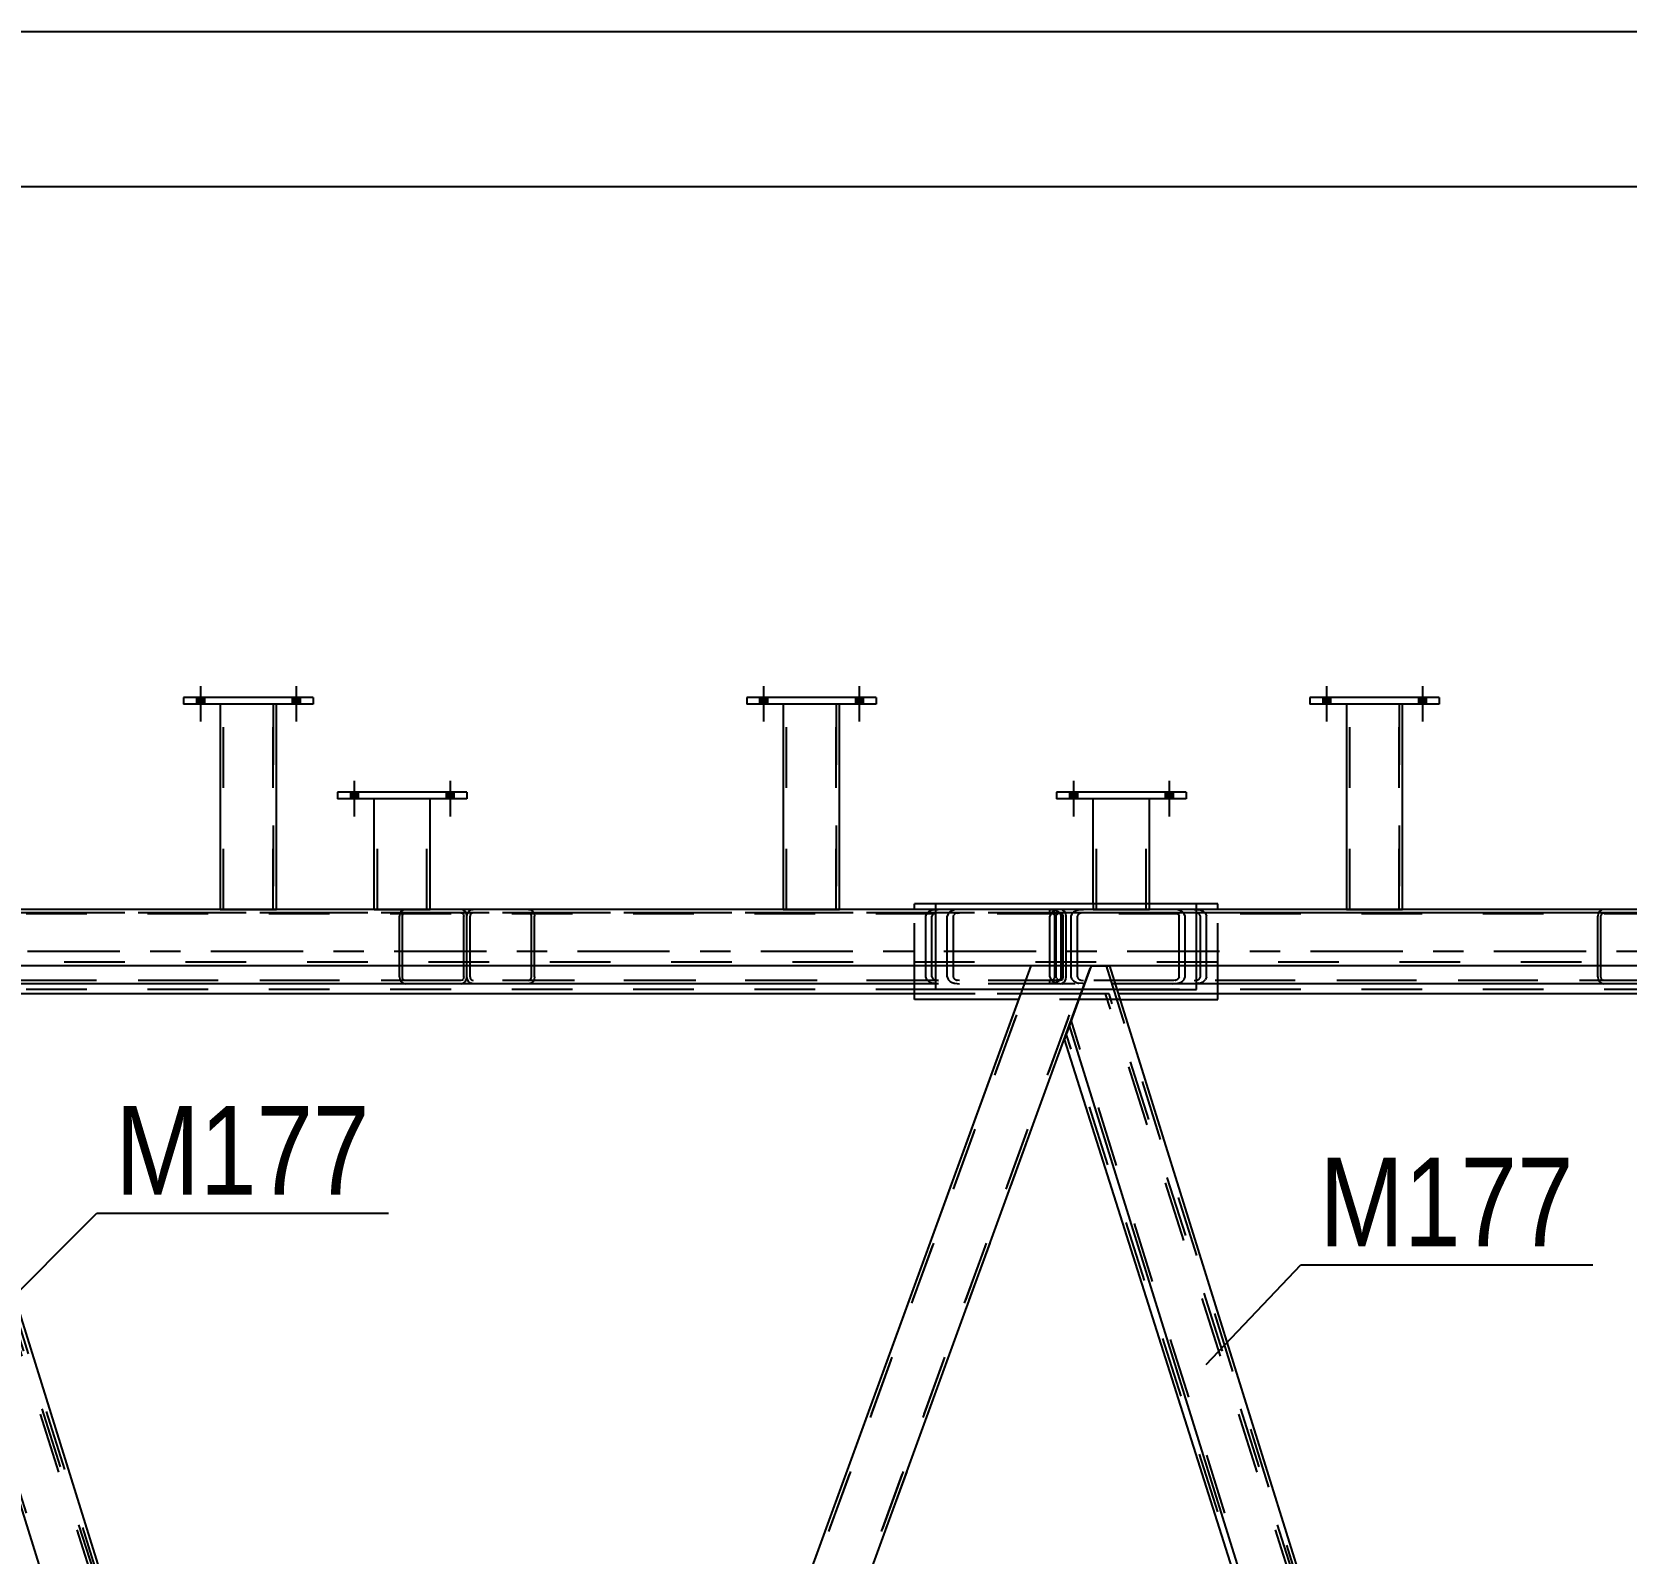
# Model space of a CAD drawing. Header units: millimetres. Extents: x -858 to 331, y -869 to -28.
# Drawn here: x 159 to 210.5, y -76.7 to -27.6 of the extents above; entities that cross this region are included whole.
import ezdxf

# ---------------------------------------------------------------- set-up
doc = ezdxf.new("R2010")
doc.units = ezdxf.units.MM
doc.linetypes.add('DXK_LINE_DOT2', pattern=[3.9198, 1.9599, -1.9599])
doc.linetypes.add('DXK_LINE_DOT3', pattern=[5.9187, 2.979, -0.9799, 0.9799, -0.9799])
doc.styles.add('Arial Narrow', font='ARIALN.TTF', dxfattribs={"height": 0.2})

# ---------------------------------------------------------------- blocks, each defined once
blk = doc.blocks.new('Unknown-570393797-1134')
at = {"color": 5, "linetype": 'Continuous'}
for p, q in [((331.435, -27.579), (-857.565, -27.579)), ((326.435, -32.579), (-852.565, -32.579))]:
    blk.add_line(p, q, dxfattribs=at)
blk = doc.blocks.new('Part-570393797-5575 - 4897')
at = {"color": 7, "linetype": 'DXK_LINE_DOT2'}
for p, q in [((191.92, -56.05), (191.892, -56.128)), ((191.923, -56.044), (191.92, -56.05)), ((192.091, -56.128), (192.106, -56.086)), ((192.289, -55.91), (192.137, -55.926)), ((192.213, -56.027), (192.289, -56.019)), ((230.551, -55.91), (192.289, -55.91)), ((230.551, -56.019), (192.289, -56.019)), ((196.014, -55.926), (195.863, -55.91)), ((195.863, -56.019), (195.938, -56.027)), ((196.046, -56.086), (196.061, -56.128)), ((196.232, -56.05), (196.229, -56.044)), ((196.26, -56.128), (196.232, -56.05)), ((226.581, -56.128), (226.611, -56.044)), ((226.795, -56.086), (226.78, -56.128)), ((226.826, -55.926), (226.978, -55.91)), ((226.978, -56.019), (226.902, -56.027)), ((230.551, -55.91), (230.703, -55.926)), ((230.627, -56.027), (230.551, -56.019)), ((230.75, -56.128), (230.735, -56.086)), ((230.918, -56.044), (230.92, -56.051)), ((230.92, -56.051), (230.948, -56.128)), ((191.892, -58.091), (191.892, -56.128)), ((192.091, -58.091), (192.091, -56.128)), ((196.061, -58.091), (196.061, -56.128)), ((196.26, -58.091), (196.26, -56.128)), ((226.581, -58.091), (226.581, -56.128)), ((226.78, -58.091), (226.78, -56.128)), ((230.75, -58.091), (230.75, -56.128)), ((230.948, -58.091), (230.948, -56.128)), ((191.892, -58.091), (191.923, -58.175)), ((192.106, -58.133), (192.091, -58.091)), ((196.061, -58.091), (196.046, -58.133)), ((196.229, -58.175), (196.26, -58.091)), ((226.611, -58.175), (226.581, -58.091)), ((226.78, -58.091), (226.795, -58.133)), ((230.735, -58.133), (230.75, -58.091)), ((230.948, -58.091), (230.918, -58.175)), ((192.137, -58.293), (192.289, -58.31)), ((192.289, -58.2), (192.213, -58.192)), ((230.551, -58.2), (192.289, -58.2)), ((196.623, -58.31), (192.289, -58.31)), ((195.938, -58.192), (195.863, -58.2)), ((195.863, -58.31), (196.014, -58.293)), ((230.551, -58.31), (211.964, -58.31)), ((226.978, -58.31), (226.826, -58.293)), ((226.902, -58.192), (226.978, -58.2)), ((230.551, -58.2), (230.627, -58.192)), ((230.703, -58.293), (230.551, -58.31))]:
    blk.add_line(p, q, dxfattribs=at)
at = {"color": 2, "linetype": 'Continuous'}
blk.add_line((211.964, -58.31), (196.623, -58.31), dxfattribs=at)
at = {"color": 7, "linetype": 'DXK_LINE_DOT2'}
for centre, radius, start, end in [((192.199, -56.292), 0.371, 99.5183, 138.064), ((192.244, -56.21), 0.186, 99.5183, 138.064), ((195.908, -56.21), 0.186, 41.936, 80.4817), ((195.953, -56.292), 0.371, 41.936, 80.4817), ((226.888, -56.292), 0.371, 99.5183, 138.064), ((226.933, -56.21), 0.186, 99.5183, 138.064), ((230.596, -56.21), 0.186, 41.936, 80.4817), ((230.642, -56.292), 0.371, 41.936, 80.4817), ((192.244, -58.009), 0.186, 221.936, 260.4817), ((195.908, -58.009), 0.186, 279.5183, 318.064), ((226.933, -58.009), 0.186, 221.936, 260.4817), ((230.596, -58.009), 0.186, 279.5183, 318.064), ((192.199, -57.927), 0.371, 221.936, 260.4817), ((195.953, -57.927), 0.371, 279.5183, 318.064), ((226.888, -57.927), 0.371, 221.936, 260.4817), ((230.642, -57.927), 0.371, 279.5183, 318.064)]:
    blk.add_arc(centre, radius, start, end, dxfattribs=at)
blk = doc.blocks.new('Part-570393797-5781 - 4897')
at = {"color": 2, "linetype": 'Continuous'}
for p, q in [((188.211, -55.728), (187.52, -55.728)), ((187.52, -55.909), (187.52, -55.728)), ((197.314, -55.728), (196.623, -55.728)), ((197.314, -55.909), (197.314, -55.728)), ((187.52, -58.819), (187.52, -58.31)), ((197.314, -58.819), (197.314, -58.31)), ((190.887, -58.819), (187.52, -58.819)), ((194.159, -58.819), (197.314, -58.819))]:
    blk.add_line(p, q, dxfattribs=at)
at = {"color": 7, "linetype": 'DXK_LINE_DOT2'}
for p, q in [((187.52, -58.31), (187.52, -55.909)), ((196.623, -55.728), (188.211, -55.728)), ((197.314, -58.31), (197.314, -55.909)), ((194.159, -58.819), (190.887, -58.819))]:
    blk.add_line(p, q, dxfattribs=at)
blk = doc.blocks.new('Part-570393797-5334 - 4897')
at = {"color": 2, "linetype": 'Continuous'}
for p, q in [((186.282, -49.066), (182.1, -49.066)), ((182.1, -49.066), (182.1, -49.284)), ((186.282, -49.284), (182.1, -49.284)), ((186.282, -49.066), (186.282, -49.284))]:
    blk.add_line(p, q, dxfattribs=at)
blk = doc.blocks.new('Part-570393797-5283 - 4897')
at = {"color": 2, "linetype": 'Continuous'}
for p, q in [((193.219, -57.727), (192.516, -59.659)), ((193.219, -57.727), (193.818, -57.727)), ((193.818, -57.727), (210.501, -111.25)), ((192.516, -59.659), (209.089, -112.827))]:
    blk.add_line(p, q, dxfattribs=at)
at = {"color": 7, "linetype": 'DXK_LINE_DOT2'}
for p, q in [((193.704, -57.727), (210.44, -111.419)), ((209.203, -112.827), (192.578, -59.49))]:
    blk.add_line(p, q, dxfattribs=at)
blk = doc.blocks.new('Bolt-570393797-5438 - 4897')
at = {"linetype": 'Continuous'}
for points in [[(200.955, -49.066), (200.7, -49.066), (200.7, -49.284), (200.955, -49.284)], [(200.955, -49.066), (200.7, -49.066), (200.7, -49.284), (200.955, -49.284)], [(204.046, -49.066), (203.791, -49.066), (203.791, -49.284), (204.046, -49.284)], [(204.046, -49.066), (203.791, -49.066), (203.791, -49.284), (204.046, -49.284)]]:
    blk.add_hatch(color=1, dxfattribs=at).paths.add_polyline_path(points)
at = {"color": 1, "linetype": 'Continuous'}
for p, q in [((200.828, -48.702), (200.828, -49.848)), ((200.828, -48.702), (200.828, -49.848)), ((203.919, -48.702), (203.919, -49.848)), ((203.919, -48.702), (203.919, -49.848)), ((200.7, -49.066), (200.7, -49.284)), ((200.7, -49.066), (200.7, -49.284)), ((200.955, -49.066), (200.955, -49.284)), ((200.955, -49.066), (200.955, -49.284)), ((203.791, -49.066), (203.791, -49.284)), ((203.791, -49.066), (203.791, -49.284)), ((204.046, -49.066), (204.046, -49.284)), ((204.046, -49.066), (204.046, -49.284))]:
    blk.add_line(p, q, dxfattribs=at)
blk = doc.blocks.new('Part-570393797-5088 - 4897')
at = {"color": 7, "linetype": 'DXK_LINE_DOT2'}
for p, q in [((299.216, -56.018), (-22.286, -56.018)), ((299.216, -55.909), (1.464, -55.909)), ((166.916, -55.909), (165.098, -55.909)), ((185.1, -55.909), (183.282, -55.909)), ((203.282, -55.909), (201.464, -55.909)), ((299.216, -57.618), (-22.286, -57.618)), ((270.614, -57.727), (75.192, -57.727)), ((193.818, -57.727), (191.285, -57.727))]:
    blk.add_line(p, q, dxfattribs=at)
at = {"color": 2, "linetype": 'Continuous'}
for p, q in [((165.098, -55.909), (148.735, -55.909)), ((183.282, -55.909), (166.916, -55.909)), ((201.464, -55.909), (185.1, -55.909)), ((219.641, -55.909), (203.282, -55.909)), ((191.285, -57.727), (155.121, -57.727)), ((229.982, -57.727), (193.818, -57.727))]:
    blk.add_line(p, q, dxfattribs=at)
blk = doc.blocks.new('Part-570393797-5122 - 4897')
at = {"color": 7, "linetype": 'DXK_LINE_DOT2'}
for p, q in [((171.346, -112.827), (191.401, -57.727)), ((173.049, -112.827), (193.103, -57.727)), ((192.516, -59.659), (193.219, -57.727))]:
    blk.add_line(p, q, dxfattribs=at)
at = {"color": 2, "linetype": 'Continuous'}
for p, q in [((171.804, -111.25), (191.285, -57.727)), ((193.219, -57.727), (191.285, -57.727)), ((173.165, -112.827), (192.516, -59.659))]:
    blk.add_line(p, q, dxfattribs=at)
blk = doc.blocks.new('Bolt-570393797-5521 - 4897')
at = {"linetype": 'Continuous'}
for points in [[(182.773, -49.066), (182.519, -49.066), (182.519, -49.284), (182.773, -49.284)], [(182.773, -49.066), (182.519, -49.066), (182.519, -49.284), (182.773, -49.284)], [(185.864, -49.066), (185.61, -49.066), (185.61, -49.284), (185.864, -49.284)], [(185.864, -49.066), (185.61, -49.066), (185.61, -49.284), (185.864, -49.284)]]:
    blk.add_hatch(color=1, dxfattribs=at).paths.add_polyline_path(points)
at = {"color": 1, "linetype": 'Continuous'}
for p, q in [((182.646, -48.702), (182.646, -49.848)), ((182.646, -48.702), (182.646, -49.848)), ((185.737, -48.702), (185.737, -49.848)), ((185.737, -48.702), (185.737, -49.848)), ((182.519, -49.066), (182.519, -49.284)), ((182.519, -49.066), (182.519, -49.284)), ((182.773, -49.066), (182.773, -49.284)), ((182.773, -49.066), (182.773, -49.284)), ((185.61, -49.066), (185.61, -49.284)), ((185.61, -49.066), (185.61, -49.284)), ((185.864, -49.066), (185.864, -49.284)), ((185.864, -49.066), (185.864, -49.284))]:
    blk.add_line(p, q, dxfattribs=at)
blk = doc.blocks.new('Part-570393797-5157 - 4897')
at = {"color": 2, "linetype": 'Continuous'}
for p, q in [((204.464, -49.066), (200.282, -49.066)), ((200.282, -49.066), (200.282, -49.284)), ((204.464, -49.284), (200.282, -49.284)), ((204.464, -49.066), (204.464, -49.284))]:
    blk.add_line(p, q, dxfattribs=at)
blk = doc.blocks.new('Part-570393797-5160 - 4897')
at = {"color": 2, "linetype": 'Continuous'}
for p, q in [((201.464, -49.284), (201.464, -55.909)), ((203.282, -55.909), (203.282, -49.284)), ((201.464, -55.909), (203.282, -55.909))]:
    blk.add_line(p, q, dxfattribs=at)
at = {"color": 7, "linetype": 'DXK_LINE_DOT2'}
for p, q in [((203.282, -49.284), (201.464, -49.284)), ((201.573, -55.909), (201.573, -49.284)), ((203.173, -55.909), (203.173, -49.284)), ((203.165, -55.909), (203.148, -55.909)), ((203.148, -55.909), (203.165, -55.909)), ((203.165, -55.909), (203.173, -55.909)), ((203.173, -55.909), (203.165, -55.909))]:
    blk.add_line(p, q, dxfattribs=at)
blk = doc.blocks.new('Part-570393797-5219 - 4897')
at = {"color": 2, "linetype": 'Continuous'}
for p, q in [((183.282, -49.284), (183.282, -55.909)), ((185.1, -55.909), (185.1, -49.284)), ((183.282, -55.909), (185.1, -55.909))]:
    blk.add_line(p, q, dxfattribs=at)
at = {"color": 7, "linetype": 'DXK_LINE_DOT2'}
for p, q in [((185.1, -49.284), (183.282, -49.284)), ((183.391, -55.909), (183.391, -49.284)), ((184.991, -55.909), (184.991, -49.284)), ((184.983, -55.909), (184.966, -55.909)), ((184.966, -55.909), (184.983, -55.909)), ((184.983, -55.909), (184.991, -55.909)), ((184.991, -55.909), (184.983, -55.909))]:
    blk.add_line(p, q, dxfattribs=at)
blk = doc.blocks.new('Part-570393797-5222 - 4897')
at = {"color": 7, "linetype": 'DXK_LINE_DOT2'}
for p, q in [((204.464, -49.066), (200.282, -49.066)), ((200.282, -49.066), (200.282, -49.284)), ((204.464, -49.284), (200.282, -49.284)), ((204.464, -49.066), (204.464, -49.284))]:
    blk.add_line(p, q, dxfattribs=at)
blk = doc.blocks.new('Part-570393797-5225 - 4897')
at = {"color": 7, "linetype": 'DXK_LINE_DOT2'}
for p, q in [((203.282, -49.284), (201.464, -49.284)), ((201.464, -49.284), (201.464, -55.909)), ((201.573, -55.909), (201.573, -49.284)), ((203.173, -49.284), (203.173, -55.909)), ((203.282, -55.909), (203.282, -49.284)), ((201.464, -55.909), (203.282, -55.909))]:
    blk.add_line(p, q, dxfattribs=at)
blk = doc.blocks.new('Part-570393797-5255 - 4897')
at = {"color": 2, "linetype": 'Continuous'}
for p, q in [((170.067, -55.909), (170.067, -52.345)), ((171.885, -55.909), (171.885, -52.345))]:
    blk.add_line(p, q, dxfattribs=at)
at = {"color": 7, "linetype": 'DXK_LINE_DOT2'}
for p, q in [((171.885, -52.345), (170.067, -52.345)), ((170.176, -55.911), (170.176, -52.345)), ((171.776, -55.911), (171.776, -52.345)), ((170.067, -55.909), (170.067, -55.911)), ((170.067, -55.911), (171.885, -55.911)), ((171.885, -55.911), (171.885, -55.909)), ((171.885, -55.909), (171.885, -55.911))]:
    blk.add_line(p, q, dxfattribs=at)
blk = doc.blocks.new('Part-570393797-5258 - 4897')
at = {"color": 2, "linetype": 'Continuous'}
for p, q in [((168.098, -49.066), (163.916, -49.066)), ((163.916, -49.066), (163.916, -49.284)), ((168.098, -49.284), (163.916, -49.284)), ((168.098, -49.066), (168.098, -49.284))]:
    blk.add_line(p, q, dxfattribs=at)
blk = doc.blocks.new('Part-570393797-5278 - 4897')
at = {"color": 7, "linetype": 'DXK_LINE_DOT2'}
for p, q in [((171.382, -112.728), (191.069, -58.637)), ((173.085, -112.728), (192.772, -58.637)), ((173.201, -112.728), (192.888, -58.637)), ((190.887, -58.819), (190.953, -58.637)), ((192.888, -58.637), (190.953, -58.637))]:
    blk.add_line(p, q, dxfattribs=at)
at = {"color": 2, "linetype": 'Continuous'}
blk.add_line((171.804, -111.25), (190.887, -58.819), dxfattribs=at)
blk = doc.blocks.new('Part-570393797-5288 - 4897')
at = {"color": 7, "linetype": 'DXK_LINE_DOT2'}
for p, q in [((171.742, -111.419), (155.007, -57.727)), ((170.505, -112.827), (153.88, -59.49))]:
    blk.add_line(p, q, dxfattribs=at)
at = {"color": 2, "linetype": 'Continuous'}
for p, q in [((155.121, -57.727), (171.804, -111.25)), ((153.819, -59.659), (170.391, -112.827))]:
    blk.add_line(p, q, dxfattribs=at)
blk = doc.blocks.new('Part-570393797-5436 - 4897')
at = {"color": 7, "linetype": 'DXK_LINE_DOT2'}
for p, q in [((168.098, -49.066), (163.916, -49.066)), ((163.916, -49.066), (163.916, -49.284)), ((168.098, -49.284), (163.916, -49.284)), ((168.098, -49.066), (168.098, -49.284))]:
    blk.add_line(p, q, dxfattribs=at)
blk = doc.blocks.new('Part-570393797-5456 - 4897')
at = {"color": 7, "linetype": 'DXK_LINE_DOT2'}
for p, q in [((185.1, -49.284), (183.282, -49.284)), ((183.282, -49.284), (183.282, -55.909)), ((183.391, -55.909), (183.391, -49.284)), ((184.991, -49.284), (184.991, -55.909)), ((185.1, -55.909), (185.1, -49.284)), ((183.282, -55.909), (185.1, -55.909))]:
    blk.add_line(p, q, dxfattribs=at)
blk = doc.blocks.new('Bolt-570393797-5363 - 4897')
at = {"linetype": 'Continuous'}
for points in [[(192.777, -52.127), (192.522, -52.127), (192.522, -52.345), (192.777, -52.345)], [(192.777, -52.127), (192.522, -52.127), (192.522, -52.345), (192.777, -52.345)], [(195.867, -52.127), (195.613, -52.127), (195.613, -52.345), (195.867, -52.345)], [(195.867, -52.127), (195.613, -52.127), (195.613, -52.345), (195.867, -52.345)]]:
    blk.add_hatch(color=1, dxfattribs=at).paths.add_polyline_path(points)
at = {"color": 1, "linetype": 'Continuous'}
for p, q in [((192.649, -51.763), (192.649, -52.908)), ((192.649, -51.763), (192.649, -52.908)), ((195.74, -51.763), (195.74, -52.908)), ((195.74, -51.763), (195.74, -52.908)), ((192.522, -52.127), (192.522, -52.345)), ((192.522, -52.127), (192.522, -52.345)), ((192.777, -52.127), (192.777, -52.345)), ((192.777, -52.127), (192.777, -52.345)), ((195.613, -52.127), (195.613, -52.345)), ((195.613, -52.127), (195.613, -52.345)), ((195.867, -52.127), (195.867, -52.345)), ((195.867, -52.127), (195.867, -52.345))]:
    blk.add_line(p, q, dxfattribs=at)
blk = doc.blocks.new('Part-570393797-5388 - 4897')
at = {"color": 2, "linetype": 'Continuous'}
for p, q in [((193.286, -55.728), (193.286, -52.345)), ((195.104, -55.728), (195.104, -52.345))]:
    blk.add_line(p, q, dxfattribs=at)
at = {"color": 7, "linetype": 'DXK_LINE_DOT2'}
for p, q in [((195.104, -52.345), (193.286, -52.345)), ((193.395, -55.911), (193.395, -52.345)), ((194.995, -55.911), (194.995, -52.345)), ((193.286, -55.728), (193.286, -55.911)), ((193.286, -55.911), (195.104, -55.911)), ((195.104, -55.911), (195.104, -55.728))]:
    blk.add_line(p, q, dxfattribs=at)
blk = doc.blocks.new('Part-570393797-5391 - 4897')
at = {"color": 7, "linetype": 'DXK_LINE_DOT2'}
for p, q in [((166.916, -49.284), (165.098, -49.284)), ((165.098, -49.284), (165.098, -55.909)), ((165.207, -55.909), (165.207, -49.284)), ((166.807, -49.284), (166.807, -55.909)), ((166.916, -55.909), (166.916, -49.284)), ((165.098, -55.909), (166.916, -55.909))]:
    blk.add_line(p, q, dxfattribs=at)
blk = doc.blocks.new('Part-570393797-5814 - 4897')
at = {"color": 7, "linetype": 'DXK_LINE_DOT2'}
for p, q in [((297.987, -55.909), (-19.57, -55.91)), ((297.987, -56.055), (-19.57, -56.055)), ((297.987, -58.491), (-19.57, -58.491)), ((297.987, -58.637), (32.731, -58.637)), ((197.314, -58.637), (187.52, -58.637))]:
    blk.add_line(p, q, dxfattribs=at)
at = {"color": 7, "linetype": 'DXK_LINE_DOT3'}
blk.add_line((297.987, -57.273), (-19.57, -57.273), dxfattribs=at)
at = {"color": 2, "linetype": 'Continuous'}
for p, q in [((187.52, -58.637), (158.616, -58.637)), ((226.217, -58.637), (197.314, -58.637))]:
    blk.add_line(p, q, dxfattribs=at)
blk = doc.blocks.new('Part-570393797-5822 - 4897')
at = {"color": 7, "linetype": 'DXK_LINE_DOT2'}
for p, q in [((173.068, -56.128), (173.083, -56.044)), ((173.083, -56.044), (173.126, -55.973)), ((173.126, -55.973), (173.191, -55.926)), ((173.175, -56.086), (173.167, -56.128)), ((173.197, -56.051), (173.175, -56.086)), ((173.191, -55.926), (173.267, -55.91)), ((173.229, -56.027), (173.197, -56.051)), ((173.267, -56.019), (173.229, -56.027)), ((192.218, -55.91), (173.267, -55.91)), ((192.218, -56.019), (173.267, -56.019)), ((175.053, -55.91), (175.129, -55.926)), ((175.091, -56.027), (175.053, -56.019)), ((175.123, -56.051), (175.091, -56.027)), ((175.145, -56.086), (175.123, -56.051)), ((175.129, -55.926), (175.194, -55.973)), ((175.153, -56.128), (175.145, -56.086)), ((175.194, -55.973), (175.237, -56.044)), ((175.237, -56.044), (175.252, -56.128)), ((188.602, -56.05), (188.574, -56.128)), ((188.604, -56.044), (188.602, -56.05)), ((188.773, -56.128), (188.788, -56.086)), ((188.971, -55.91), (188.819, -55.926)), ((188.895, -56.027), (188.971, -56.019)), ((191.892, -56.019), (191.892, -55.91)), ((192.294, -55.926), (192.218, -55.91)), ((192.218, -56.019), (192.256, -56.027)), ((192.256, -56.027), (192.289, -56.051)), ((192.289, -56.051), (192.31, -56.086)), ((192.359, -55.973), (192.294, -55.926)), ((192.31, -56.086), (192.318, -56.128)), ((192.402, -56.044), (192.359, -55.973)), ((192.417, -56.128), (192.402, -56.044)), ((173.068, -57.727), (173.068, -56.128)), ((173.167, -58.091), (173.167, -56.128)), ((175.153, -58.091), (175.153, -56.128)), ((175.252, -58.091), (175.252, -56.128)), ((188.574, -58.091), (188.574, -56.128)), ((188.773, -58.091), (188.773, -56.128)), ((192.318, -58.091), (192.318, -56.128)), ((192.417, -58.091), (192.417, -56.128)), ((173.167, -58.091), (173.175, -58.133)), ((173.175, -58.133), (173.197, -58.168)), ((173.197, -58.168), (173.229, -58.192)), ((175.091, -58.192), (175.123, -58.168)), ((175.123, -58.168), (175.145, -58.133)), ((175.145, -58.133), (175.153, -58.091)), ((175.252, -58.091), (175.237, -58.175)), ((188.574, -58.091), (188.604, -58.175)), ((188.788, -58.133), (188.773, -58.091)), ((192.289, -58.168), (192.256, -58.192)), ((192.31, -58.133), (192.289, -58.168)), ((192.318, -58.091), (192.31, -58.133)), ((192.402, -58.175), (192.417, -58.091)), ((173.229, -58.192), (173.267, -58.2)), ((192.218, -58.2), (173.267, -58.2)), ((175.053, -58.2), (175.091, -58.192)), ((175.129, -58.293), (175.053, -58.31)), ((175.194, -58.246), (175.129, -58.293)), ((175.237, -58.175), (175.194, -58.246)), ((192.218, -58.31), (188.211, -58.31)), ((188.819, -58.293), (188.971, -58.31)), ((188.971, -58.2), (188.895, -58.192)), ((191.892, -58.31), (191.892, -58.2)), ((192.256, -58.192), (192.218, -58.2)), ((192.218, -58.31), (192.294, -58.293)), ((192.294, -58.293), (192.359, -58.246)), ((192.359, -58.246), (192.402, -58.175))]:
    blk.add_line(p, q, dxfattribs=at)
at = {"color": 2, "linetype": 'Continuous'}
for p, q in [((173.068, -58.091), (173.068, -57.727)), ((173.083, -58.175), (173.068, -58.091)), ((173.126, -58.246), (173.083, -58.175)), ((173.191, -58.293), (173.126, -58.246)), ((173.267, -58.31), (173.191, -58.293)), ((188.211, -58.31), (173.267, -58.31))]:
    blk.add_line(p, q, dxfattribs=at)
at = {"color": 7, "linetype": 'DXK_LINE_DOT2'}
for centre, radius, start, end in [((188.881, -56.292), 0.371, 99.5183, 138.064), ((188.926, -56.21), 0.186, 99.5183, 138.064), ((188.926, -58.009), 0.186, 221.936, 260.4817), ((188.881, -57.927), 0.371, 221.936, 260.4817)]:
    blk.add_arc(centre, radius, start, end, dxfattribs=at)
blk = doc.blocks.new('Bolt-570393797-5437 - 4897')
at = {"linetype": 'Continuous'}
for points in [[(200.955, -49.066), (200.7, -49.066), (200.7, -49.284), (200.955, -49.284)], [(200.955, -49.066), (200.7, -49.066), (200.7, -49.284), (200.955, -49.284)], [(204.046, -49.066), (203.791, -49.066), (203.791, -49.284), (204.046, -49.284)], [(204.046, -49.066), (203.791, -49.066), (203.791, -49.284), (204.046, -49.284)]]:
    blk.add_hatch(color=1, dxfattribs=at).paths.add_polyline_path(points)
at = {"color": 1, "linetype": 'Continuous'}
for p, q in [((200.828, -48.702), (200.828, -49.848)), ((200.828, -48.702), (200.828, -49.848)), ((203.919, -48.702), (203.919, -49.848)), ((203.919, -48.702), (203.919, -49.848)), ((200.7, -49.066), (200.7, -49.284)), ((200.7, -49.066), (200.7, -49.284)), ((200.955, -49.066), (200.955, -49.284)), ((200.955, -49.066), (200.955, -49.284)), ((203.791, -49.066), (203.791, -49.284)), ((203.791, -49.066), (203.791, -49.284)), ((204.046, -49.066), (204.046, -49.284)), ((204.046, -49.066), (204.046, -49.284))]:
    blk.add_line(p, q, dxfattribs=at)
blk = doc.blocks.new('Part-570393797-5453 - 4897')
at = {"color": 2, "linetype": 'Continuous'}
for p, q in [((165.098, -49.284), (165.098, -55.909)), ((166.916, -55.909), (166.916, -49.284)), ((165.098, -55.909), (166.916, -55.909))]:
    blk.add_line(p, q, dxfattribs=at)
at = {"color": 7, "linetype": 'DXK_LINE_DOT2'}
for p, q in [((166.916, -49.284), (165.098, -49.284)), ((165.207, -55.909), (165.207, -49.284)), ((166.807, -55.909), (166.807, -49.284)), ((166.799, -55.909), (166.782, -55.909)), ((166.782, -55.909), (166.799, -55.909)), ((166.799, -55.909), (166.807, -55.909)), ((166.807, -55.909), (166.799, -55.909))]:
    blk.add_line(p, q, dxfattribs=at)
blk = doc.blocks.new('Bolt-570393797-5520 - 4897')
at = {"linetype": 'Continuous'}
for points in [[(182.773, -49.066), (182.519, -49.066), (182.519, -49.284), (182.773, -49.284)], [(182.773, -49.066), (182.519, -49.066), (182.519, -49.284), (182.773, -49.284)], [(185.864, -49.066), (185.61, -49.066), (185.61, -49.284), (185.864, -49.284)], [(185.864, -49.066), (185.61, -49.066), (185.61, -49.284), (185.864, -49.284)]]:
    blk.add_hatch(color=1, dxfattribs=at).paths.add_polyline_path(points)
at = {"color": 1, "linetype": 'Continuous'}
for p, q in [((182.646, -48.702), (182.646, -49.848)), ((182.646, -48.702), (182.646, -49.848)), ((185.737, -48.702), (185.737, -49.848)), ((185.737, -48.702), (185.737, -49.848)), ((182.519, -49.066), (182.519, -49.284)), ((182.519, -49.066), (182.519, -49.284)), ((182.773, -49.066), (182.773, -49.284)), ((182.773, -49.066), (182.773, -49.284)), ((185.61, -49.066), (185.61, -49.284)), ((185.61, -49.066), (185.61, -49.284)), ((185.864, -49.066), (185.864, -49.284)), ((185.864, -49.066), (185.864, -49.284))]:
    blk.add_line(p, q, dxfattribs=at)
blk = doc.blocks.new('Bolt-570393797-5551 - 4897')
at = {"linetype": 'Continuous'}
for points in [[(164.589, -49.066), (164.334, -49.066), (164.334, -49.284), (164.589, -49.284)], [(164.589, -49.066), (164.334, -49.066), (164.334, -49.284), (164.589, -49.284)], [(167.68, -49.066), (167.425, -49.066), (167.425, -49.284), (167.68, -49.284)], [(167.68, -49.066), (167.425, -49.066), (167.425, -49.284), (167.68, -49.284)]]:
    blk.add_hatch(color=1, dxfattribs=at).paths.add_polyline_path(points)
at = {"color": 1, "linetype": 'Continuous'}
for p, q in [((164.462, -48.702), (164.462, -49.848)), ((164.462, -48.702), (164.462, -49.848)), ((167.553, -48.702), (167.553, -49.848)), ((167.553, -48.702), (167.553, -49.848)), ((164.334, -49.066), (164.334, -49.284)), ((164.334, -49.066), (164.334, -49.284)), ((164.589, -49.066), (164.589, -49.284)), ((164.589, -49.066), (164.589, -49.284)), ((167.425, -49.066), (167.425, -49.284)), ((167.425, -49.066), (167.425, -49.284)), ((167.68, -49.066), (167.68, -49.284)), ((167.68, -49.066), (167.68, -49.284))]:
    blk.add_line(p, q, dxfattribs=at)
blk = doc.blocks.new('Part-570393797-5581 - 4897')
at = {"color": 7, "linetype": 'DXK_LINE_DOT2'}
for p, q in [((186.282, -49.066), (182.1, -49.066)), ((182.1, -49.066), (182.1, -49.284)), ((186.282, -49.284), (182.1, -49.284)), ((186.282, -49.066), (186.282, -49.284))]:
    blk.add_line(p, q, dxfattribs=at)
blk = doc.blocks.new('Part-570393797-5608 - 4897')
at = {"color": 7, "linetype": 'DXK_LINE_DOT2'}
for p, q in [((192.583, -56.128), (192.611, -56.051)), ((192.611, -56.051), (192.613, -56.044)), ((192.797, -56.086), (192.781, -56.128)), ((192.828, -55.926), (192.98, -55.91)), ((192.98, -56.019), (192.904, -56.027)), ((211.567, -55.91), (192.98, -55.91)), ((211.567, -56.019), (192.98, -56.019)), ((196.553, -55.91), (196.705, -55.926)), ((196.629, -56.027), (196.553, -56.019)), ((196.752, -56.128), (196.737, -56.086)), ((196.92, -56.044), (196.95, -56.128)), ((209.597, -56.044), (209.582, -56.128)), ((209.64, -55.973), (209.597, -56.044)), ((209.705, -55.926), (209.64, -55.973)), ((209.681, -56.128), (209.689, -56.086)), ((209.689, -56.086), (209.71, -56.051)), ((209.781, -55.91), (209.705, -55.926)), ((209.71, -56.051), (209.743, -56.027)), ((209.743, -56.027), (209.781, -56.019)), ((211.643, -55.926), (211.567, -55.91)), ((211.567, -56.019), (211.605, -56.027)), ((211.605, -56.027), (211.637, -56.051)), ((211.637, -56.051), (211.659, -56.086)), ((211.707, -55.973), (211.643, -55.926)), ((211.659, -56.086), (211.666, -56.128)), ((211.75, -56.044), (211.707, -55.973)), ((211.766, -56.128), (211.75, -56.044)), ((192.583, -58.091), (192.583, -56.128)), ((192.781, -58.091), (192.781, -56.128)), ((196.752, -58.091), (196.752, -56.128)), ((196.95, -58.091), (196.95, -56.128)), ((209.582, -58.091), (209.582, -56.128)), ((209.681, -58.091), (209.681, -56.128)), ((211.666, -58.091), (211.666, -56.128)), ((211.766, -58.091), (211.766, -56.128)), ((192.613, -58.175), (192.583, -58.091)), ((192.781, -58.091), (192.797, -58.133)), ((196.737, -58.133), (196.752, -58.091)), ((196.95, -58.091), (196.92, -58.175)), ((209.582, -58.091), (209.597, -58.175)), ((209.689, -58.133), (209.681, -58.091)), ((209.71, -58.168), (209.689, -58.133)), ((209.743, -58.192), (209.71, -58.168)), ((211.637, -58.168), (211.605, -58.192)), ((211.659, -58.133), (211.637, -58.168)), ((211.666, -58.091), (211.659, -58.133)), ((211.75, -58.175), (211.766, -58.091)), ((192.941, -58.305), (192.828, -58.293)), ((192.904, -58.192), (192.98, -58.2)), ((192.98, -58.31), (192.941, -58.305)), ((211.567, -58.2), (192.98, -58.2)), ((211.567, -58.31), (192.98, -58.31)), ((196.553, -58.2), (196.629, -58.192)), ((196.705, -58.293), (196.553, -58.31)), ((209.597, -58.175), (209.64, -58.246)), ((209.64, -58.246), (209.705, -58.293)), ((209.705, -58.293), (209.781, -58.31)), ((209.781, -58.2), (209.743, -58.192)), ((211.605, -58.192), (211.567, -58.2)), ((211.567, -58.31), (211.643, -58.293)), ((211.643, -58.293), (211.707, -58.246)), ((211.707, -58.246), (211.75, -58.175))]:
    blk.add_line(p, q, dxfattribs=at)
for centre, radius, start, end in [((192.889, -56.292), 0.371, 99.5183, 138.064), ((192.935, -56.21), 0.186, 99.5183, 138.064), ((196.598, -56.21), 0.186, 41.936, 80.4817), ((196.644, -56.292), 0.371, 41.936, 80.4817), ((192.935, -58.009), 0.186, 221.936, 260.4817), ((196.598, -58.009), 0.186, 279.5183, 318.064), ((192.889, -57.927), 0.371, 221.936, 260.4817), ((196.644, -57.927), 0.371, 279.5183, 318.064)]:
    blk.add_arc(centre, radius, start, end, dxfattribs=at)
blk = doc.blocks.new('Bolt-570393797-5626 - 4897')
at = {"linetype": 'Continuous'}
for points in [[(169.558, -52.127), (169.303, -52.127), (169.303, -52.345), (169.558, -52.345)], [(169.558, -52.127), (169.303, -52.127), (169.303, -52.345), (169.558, -52.345)], [(172.649, -52.127), (172.394, -52.127), (172.394, -52.345), (172.649, -52.345)], [(172.649, -52.127), (172.394, -52.127), (172.394, -52.345), (172.649, -52.345)]]:
    blk.add_hatch(color=1, dxfattribs=at).paths.add_polyline_path(points)
at = {"color": 1, "linetype": 'Continuous'}
for p, q in [((169.431, -51.763), (169.431, -52.908)), ((169.431, -51.763), (169.431, -52.908)), ((172.522, -51.763), (172.522, -52.908)), ((172.522, -51.763), (172.522, -52.908)), ((169.303, -52.127), (169.303, -52.345)), ((169.303, -52.127), (169.303, -52.345)), ((169.558, -52.127), (169.558, -52.345)), ((169.558, -52.127), (169.558, -52.345)), ((172.394, -52.127), (172.394, -52.345)), ((172.394, -52.127), (172.394, -52.345)), ((172.649, -52.127), (172.649, -52.345)), ((172.649, -52.127), (172.649, -52.345))]:
    blk.add_line(p, q, dxfattribs=at)
blk = doc.blocks.new('Part-570393797-5629 - 4897')
at = {"color": 2, "linetype": 'Continuous'}
for p, q in [((173.067, -52.127), (168.885, -52.127)), ((168.885, -52.127), (168.885, -52.345)), ((173.067, -52.345), (168.885, -52.345)), ((173.067, -52.127), (173.067, -52.345))]:
    blk.add_line(p, q, dxfattribs=at)
blk = doc.blocks.new('Bolt-570393797-5636 - 4897')
at = {"linetype": 'Continuous'}
for points in [[(164.589, -49.066), (164.334, -49.066), (164.334, -49.284), (164.589, -49.284)], [(164.589, -49.066), (164.334, -49.066), (164.334, -49.284), (164.589, -49.284)], [(167.68, -49.066), (167.425, -49.066), (167.425, -49.284), (167.68, -49.284)], [(167.68, -49.066), (167.425, -49.066), (167.425, -49.284), (167.68, -49.284)]]:
    blk.add_hatch(color=1, dxfattribs=at).paths.add_polyline_path(points)
at = {"color": 1, "linetype": 'Continuous'}
for p, q in [((164.462, -48.702), (164.462, -49.848)), ((164.462, -48.702), (164.462, -49.848)), ((167.553, -48.702), (167.553, -49.848)), ((167.553, -48.702), (167.553, -49.848)), ((164.334, -49.066), (164.334, -49.284)), ((164.334, -49.066), (164.334, -49.284)), ((164.589, -49.066), (164.589, -49.284)), ((164.589, -49.066), (164.589, -49.284)), ((167.425, -49.066), (167.425, -49.284)), ((167.425, -49.066), (167.425, -49.284)), ((167.68, -49.066), (167.68, -49.284)), ((167.68, -49.066), (167.68, -49.284))]:
    blk.add_line(p, q, dxfattribs=at)
blk = doc.blocks.new('Part-570393797-5642 - 4897')
at = {"color": 2, "linetype": 'Continuous'}
for p, q in [((196.286, -52.127), (192.104, -52.127)), ((192.104, -52.127), (192.104, -52.345)), ((196.286, -52.345), (192.104, -52.345)), ((196.286, -52.127), (196.286, -52.345))]:
    blk.add_line(p, q, dxfattribs=at)
blk = doc.blocks.new('Part-570393797-5663 - 4897')
at = {"color": 7, "linetype": 'DXK_LINE_DOT2'}
for p, q in [((153.886, -56.128), (153.913, -56.051)), ((153.913, -56.051), (153.916, -56.044)), ((154.099, -56.086), (154.084, -56.128)), ((154.131, -55.926), (154.283, -55.91)), ((154.283, -56.019), (154.207, -56.027)), ((172.87, -55.91), (154.283, -55.91)), ((172.87, -56.019), (154.283, -56.019)), ((157.856, -55.91), (158.008, -55.926)), ((157.932, -56.027), (157.856, -56.019)), ((158.054, -56.128), (158.039, -56.086)), ((158.223, -56.044), (158.253, -56.128)), ((170.9, -56.044), (170.885, -56.128)), ((170.943, -55.973), (170.9, -56.044)), ((171.007, -55.926), (170.943, -55.973)), ((170.984, -56.128), (170.991, -56.086)), ((170.991, -56.086), (171.013, -56.051)), ((171.083, -55.91), (171.007, -55.926)), ((171.013, -56.051), (171.045, -56.027)), ((171.045, -56.027), (171.083, -56.019)), ((172.946, -55.926), (172.87, -55.91)), ((172.87, -56.019), (172.908, -56.027)), ((172.908, -56.027), (172.94, -56.051)), ((172.94, -56.051), (172.961, -56.086)), ((173.01, -55.973), (172.946, -55.926)), ((172.961, -56.086), (172.969, -56.128)), ((173.053, -56.044), (173.01, -55.973)), ((173.068, -56.128), (173.053, -56.044)), ((153.886, -58.091), (153.886, -56.128)), ((154.084, -58.091), (154.084, -56.128)), ((158.054, -58.091), (158.054, -56.128)), ((158.253, -58.091), (158.253, -56.128)), ((170.885, -58.091), (170.885, -56.128)), ((170.984, -58.091), (170.984, -56.128)), ((172.969, -58.091), (172.969, -56.128)), ((173.068, -58.091), (173.068, -56.128)), ((153.916, -58.175), (153.886, -58.091)), ((154.084, -58.091), (154.099, -58.133)), ((158.039, -58.133), (158.054, -58.091)), ((158.253, -58.091), (158.223, -58.175)), ((170.885, -58.091), (170.9, -58.175)), ((170.991, -58.133), (170.984, -58.091)), ((171.013, -58.168), (170.991, -58.133)), ((171.045, -58.192), (171.013, -58.168)), ((172.94, -58.168), (172.908, -58.192)), ((172.961, -58.133), (172.94, -58.168)), ((172.969, -58.091), (172.961, -58.133)), ((173.053, -58.175), (173.068, -58.091)), ((154.244, -58.305), (154.131, -58.293)), ((154.207, -58.192), (154.283, -58.2)), ((154.283, -58.31), (154.244, -58.305)), ((172.87, -58.2), (154.283, -58.2)), ((172.87, -58.31), (154.283, -58.31)), ((157.856, -58.2), (157.932, -58.192)), ((158.008, -58.293), (157.856, -58.31)), ((170.9, -58.175), (170.943, -58.246)), ((170.943, -58.246), (171.007, -58.293)), ((171.007, -58.293), (171.083, -58.31)), ((171.083, -58.2), (171.045, -58.192)), ((172.908, -58.192), (172.87, -58.2)), ((172.87, -58.31), (172.946, -58.293)), ((172.946, -58.293), (173.01, -58.246)), ((173.01, -58.246), (173.053, -58.175))]:
    blk.add_line(p, q, dxfattribs=at)
for centre, radius, start, end in [((154.192, -56.292), 0.371, 99.5183, 138.064), ((154.237, -56.21), 0.186, 99.5183, 138.064), ((157.901, -56.21), 0.186, 41.936, 80.4817), ((157.946, -56.292), 0.371, 41.936, 80.4817), ((154.237, -58.009), 0.186, 221.936, 260.4817), ((157.901, -58.009), 0.186, 279.5183, 318.064), ((154.192, -57.927), 0.371, 221.936, 260.4817), ((157.946, -57.927), 0.371, 279.5183, 318.064)]:
    blk.add_arc(centre, radius, start, end, dxfattribs=at)
blk = doc.blocks.new('Part-570393797-5672 - 4897')
at = {"color": 2, "linetype": 'Continuous'}
for p, q in [((196.623, -55.728), (188.211, -55.728)), ((188.211, -55.909), (188.211, -55.728)), ((196.623, -55.909), (196.623, -55.728)), ((188.211, -58.491), (188.211, -57.727)), ((196.623, -58.491), (196.623, -57.727)), ((191.007, -58.491), (188.211, -58.491)), ((194.057, -58.491), (196.623, -58.491))]:
    blk.add_line(p, q, dxfattribs=at)
at = {"color": 7, "linetype": 'DXK_LINE_DOT2'}
for p, q in [((188.211, -57.727), (188.211, -55.909)), ((196.623, -57.727), (196.623, -55.909)), ((194.057, -58.491), (191.007, -58.491))]:
    blk.add_line(p, q, dxfattribs=at)
blk = doc.blocks.new('Part-570393797-5699 - 4897')
at = {"color": 7, "linetype": 'DXK_LINE_DOT2'}
for p, q in [((153.223, -56.05), (153.195, -56.128)), ((153.225, -56.044), (153.223, -56.05)), ((153.393, -56.128), (153.409, -56.086)), ((153.592, -55.91), (153.44, -55.926)), ((153.516, -56.027), (153.592, -56.019)), ((191.854, -55.91), (153.592, -55.91)), ((191.854, -56.019), (153.592, -56.019)), ((157.317, -55.926), (157.165, -55.91)), ((157.165, -56.019), (157.241, -56.027)), ((157.349, -56.086), (157.364, -56.128)), ((157.534, -56.05), (157.532, -56.044)), ((157.562, -56.128), (157.534, -56.05)), ((187.884, -56.128), (187.914, -56.044)), ((188.097, -56.086), (188.082, -56.128)), ((188.129, -55.926), (188.281, -55.91)), ((188.281, -56.019), (188.205, -56.027)), ((191.854, -55.91), (192.006, -55.926)), ((191.93, -56.027), (191.854, -56.019)), ((192.052, -56.128), (192.037, -56.086)), ((192.221, -56.044), (192.223, -56.051)), ((192.223, -56.051), (192.251, -56.128)), ((153.195, -58.091), (153.195, -56.128)), ((153.393, -58.091), (153.393, -56.128)), ((157.364, -58.091), (157.364, -56.128)), ((157.562, -58.091), (157.562, -56.128)), ((187.884, -58.091), (187.884, -56.128)), ((188.082, -58.091), (188.082, -56.128)), ((192.052, -58.091), (192.052, -56.128)), ((192.251, -58.091), (192.251, -56.128)), ((153.195, -58.091), (153.225, -58.175)), ((153.409, -58.133), (153.393, -58.091)), ((157.364, -58.091), (157.349, -58.133)), ((157.532, -58.175), (157.562, -58.091)), ((187.914, -58.175), (187.884, -58.091)), ((188.082, -58.091), (188.097, -58.133)), ((192.037, -58.133), (192.052, -58.091)), ((192.251, -58.091), (192.221, -58.175)), ((153.44, -58.293), (153.592, -58.31)), ((153.592, -58.2), (153.516, -58.192)), ((191.854, -58.2), (153.592, -58.2)), ((157.926, -58.31), (153.592, -58.31)), ((157.241, -58.192), (157.165, -58.2)), ((157.165, -58.31), (157.317, -58.293)), ((191.854, -58.31), (173.267, -58.31)), ((188.281, -58.31), (188.129, -58.293)), ((188.205, -58.192), (188.281, -58.2)), ((191.854, -58.2), (191.93, -58.192)), ((192.006, -58.293), (191.854, -58.31))]:
    blk.add_line(p, q, dxfattribs=at)
at = {"color": 2, "linetype": 'Continuous'}
blk.add_line((173.267, -58.31), (157.926, -58.31), dxfattribs=at)
at = {"color": 7, "linetype": 'DXK_LINE_DOT2'}
for centre, radius, start, end in [((153.501, -56.292), 0.371, 99.5183, 138.064), ((153.547, -56.21), 0.186, 99.5183, 138.064), ((157.21, -56.21), 0.186, 41.936, 80.4817), ((157.256, -56.292), 0.371, 41.936, 80.4817), ((188.19, -56.292), 0.371, 99.5183, 138.064), ((188.235, -56.21), 0.186, 99.5183, 138.064), ((191.899, -56.21), 0.186, 41.936, 80.4817), ((191.944, -56.292), 0.371, 41.936, 80.4817), ((153.547, -58.009), 0.186, 221.936, 260.4817), ((157.21, -58.009), 0.186, 279.5183, 318.064), ((188.235, -58.009), 0.186, 221.936, 260.4817), ((191.899, -58.009), 0.186, 279.5183, 318.064), ((153.501, -57.927), 0.371, 221.936, 260.4817), ((157.256, -57.927), 0.371, 279.5183, 318.064), ((188.19, -57.927), 0.371, 221.936, 260.4817), ((191.944, -57.927), 0.371, 279.5183, 318.064)]:
    blk.add_arc(centre, radius, start, end, dxfattribs=at)
blk = doc.blocks.new('Part-570393797-5819 - 4897')
at = {"color": 7, "linetype": 'DXK_LINE_DOT2'}
for p, q in [((171.735, -111.439), (154.991, -58.637)), ((171.796, -111.271), (155.106, -58.637)), ((170.465, -112.728), (153.722, -59.926))]:
    blk.add_line(p, q, dxfattribs=at)
blk = doc.blocks.new('Part-570393797-5859 - 4897')
at = {"color": 7, "linetype": 'DXK_LINE_DOT2'}
for p, q in [((192.888, -58.637), (192.358, -60.094)), ((193.803, -58.637), (192.888, -58.637)), ((210.432, -111.439), (193.689, -58.637)), ((210.494, -111.271), (193.803, -58.637)), ((192.358, -60.094), (192.358, -60.094)), ((192.358, -60.094), (192.358, -60.094)), ((209.163, -112.728), (192.419, -59.926))]:
    blk.add_line(p, q, dxfattribs=at)
at = {"color": 2, "linetype": 'Continuous'}
blk.add_line((208.991, -112.546), (192.358, -60.094), dxfattribs=at)
blk = doc.blocks.new('Mark-570393797-5279 - 4897')
at = {"color": 30, "linetype": 'Continuous'}
for p, q in [((196.936, -70.602), (199.995, -67.388)), ((199.995, -67.388), (209.418, -67.388))]:
    blk.add_line(p, q, dxfattribs=at)
at = {"color": 0}
blk.add_wipeout([(208.818, -66.788), (208.818, -63.788), (200.595, -63.788), (200.595, -66.788)], dxfattribs=at)
blk.add_wipeout([(208.818, -66.788), (208.818, -63.788), (200.595, -63.788), (200.595, -66.788)], dxfattribs=at)
at = {"color": 3, "style": 'Arial Narrow'}
blk.add_text('M177', height=2.8633, dxfattribs=at).set_placement((200.595, -66.788))
blk = doc.blocks.new('Mark-570393797-5284 - 4897')
at = {"color": 30, "linetype": 'Continuous'}
for p, q in [((157.579, -69.257), (161.115, -65.722)), ((161.115, -65.722), (170.538, -65.722))]:
    blk.add_line(p, q, dxfattribs=at)
at = {"color": 0}
blk.add_wipeout([(169.938, -65.122), (169.938, -62.122), (161.715, -62.122), (161.715, -65.122)], dxfattribs=at)
blk.add_wipeout([(169.938, -65.122), (169.938, -62.122), (161.715, -62.122), (161.715, -65.122)], dxfattribs=at)
at = {"color": 3, "style": 'Arial Narrow'}
blk.add_text('M177', height=2.8633, dxfattribs=at).set_placement((161.715, -65.122))

msp = doc.modelspace()

# ---------------------------------------------------------------- block references
for name in ['Unknown-570393797-1134', 'Bolt-570393797-5551 - 4897', 'Bolt-570393797-5636 - 4897', 'Bolt-570393797-5521 - 4897', 'Bolt-570393797-5520 - 4897', 'Bolt-570393797-5438 - 4897', 'Bolt-570393797-5437 - 4897', 'Part-570393797-5258 - 4897', 'Part-570393797-5436 - 4897', 'Part-570393797-5391 - 4897', 'Part-570393797-5453 - 4897', 'Part-570393797-5334 - 4897', 'Part-570393797-5581 - 4897', 'Part-570393797-5219 - 4897', 'Part-570393797-5456 - 4897', 'Part-570393797-5157 - 4897', 'Part-570393797-5222 - 4897', 'Part-570393797-5160 - 4897', 'Part-570393797-5225 - 4897', 'Bolt-570393797-5626 - 4897', 'Bolt-570393797-5363 - 4897', 'Part-570393797-5629 - 4897', 'Part-570393797-5255 - 4897', 'Part-570393797-5642 - 4897', 'Part-570393797-5388 - 4897', 'Part-570393797-5088 - 4897', 'Part-570393797-5814 - 4897', 'Part-570393797-5699 - 4897', 'Part-570393797-5663 - 4897', 'Part-570393797-5822 - 4897', 'Part-570393797-5781 - 4897', 'Part-570393797-5672 - 4897', 'Part-570393797-5575 - 4897', 'Part-570393797-5608 - 4897', 'Part-570393797-5288 - 4897', 'Part-570393797-5122 - 4897', 'Part-570393797-5283 - 4897', 'Part-570393797-5819 - 4897', 'Part-570393797-5278 - 4897', 'Part-570393797-5859 - 4897']:
    msp.add_blockref(name, (0, 0))

# ---------------------------------------------------------------- next in the draw order: block references
for name in ['Mark-570393797-5284 - 4897', 'Mark-570393797-5279 - 4897']:
    msp.add_blockref(name, (0, 0))

doc.saveas('drawing.dxf')
